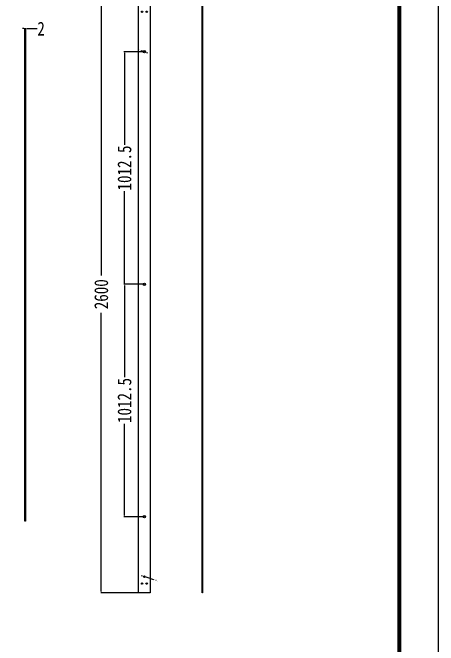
# Model space of a CAD drawing. Header units: inches. Extents: x 21247 to 41470, y -17428 to -10279.
# Drawn here: x 39617 to 41470, y -14416 to -11661 of the extents above; entities that cross this region are included whole.
import ezdxf

# ---------------------------------------------------------------- set-up
doc = ezdxf.new("R2010")
doc.units = ezdxf.units.IN
doc.header["$LTSCALE"] = 1.21
doc.header["$MEASUREMENT"] = 0
doc.header["$PDMODE"] = 3
doc.header["$PDSIZE"] = 0.3125
doc.layers.get('0').update_dxf_attribs({"linetype": 'CONTINUOUS'})
doc.layers.get('Defpoints').update_dxf_attribs({"linetype": 'CONTINUOUS'})
doc.layers.add('PUB_TITLE', color=4, linetype='CONTINUOUS')
doc.styles.get("Standard").update_dxf_attribs({"font": 'txt', "width": 0.8})
doc.dimstyles.new('001', dxfattribs={"dimscale": 2, "dimtxt": 2.5, "dimasz": 2.5, "dimexe": 1.25, "dimexo": 0, "dimtad": 0, "dimdsep": 46, "dimtxsty": 'Standard', "dimcen": 2.5, "dimclrd": 4, "dimclre": 4, "dimclrt": 3, "dimadec": 0, "dimazin": 0, "dimtfac": 1, "dimtmove": 0, "dimatfit": 3, "dimfxl": 1, "dimarcsym": 0})

# ---------------------------------------------------------------- blocks, each defined once
blk = doc.blocks.new('*D1007')
at = {"color": 4, "linetype": 'Continuous', "lineweight": -2, "transparency": 16777216}
for p, q in [((39665.7, -11730.7), (39660.7, -11730.7)), ((39670.7, -11734.7), (39670.7, -11728.2)), ((39670.7, -11730.7), (39672.7, -11730.7)), ((39672.7, -11734.7), (39672.7, -11728.2)), ((39677.7, -11730.7), (39723.6, -11730.7))]:
    blk.add_line(p, q, dxfattribs=at)
at = {"color": 4, "transparency": 16777216}
for points in [[(39665.7, -11729.9), (39665.7, -11731.5), (39670.7, -11730.7)], [(39677.7, -11729.9), (39677.7, -11731.5), (39672.7, -11730.7)]]:
    blk.add_solid(points, dxfattribs=at)
at = {"layer": 'Defpoints', "color": 0, "transparency": 16777216}
for p in [(39670.7, -11734.7), (39672.7, -11730.7), (39672.7, -11734.7)]:
    blk.add_point(p, dxfattribs=at)
at = {"color": 3, "transparency": 16777216, "insert": (39740.9, -11730.7), "char_height": 60, "attachment_point": 5}
blk.add_mtext('2', dxfattribs=at)
blk = doc.blocks.new('横梁')
at = {"color": 6}
blk.add_lwpolyline([(39485.6, -11427.8), (39535.6, -11427.8), (39535.6, -14027.8), (39485.6, -14027.8)], close=True, dxfattribs=at)
for centre, radius in [((39510.6, -11467.8), 3), ((39500.6, -11497.8), 3), ((39520.6, -11497.8), 3), ((39510.6, -11671.8), 5), ((39510.6, -12684.3), 5), ((39510.6, -13696.8), 5), ((39510.6, -13957.8), 3), ((39500.6, -13987.8), 3), ((39520.6, -13987.8), 3)]:
    blk.add_circle(centre, radius, dxfattribs=at)
blk = doc.blocks.new('*D1013')
at = {"color": 4, "linetype": 'Continuous', "lineweight": -2, "transparency": 16777216}
for p, q in [((40165.5, -11587.2), (40000.5, -11587.2)), ((40003, -11592.2), (40003, -12806)), ((40003, -14182.2), (40003, -12968.5)), ((40165.5, -14187.2), (40000.5, -14187.2))]:
    blk.add_line(p, q, dxfattribs=at)
at = {"color": 4, "transparency": 16777216}
for points in [[(40002.1, -11592.2), (40003.8, -11592.2), (40003, -11587.2)], [(40002.1, -14182.2), (40003.8, -14182.2), (40003, -14187.2)]]:
    blk.add_solid(points, dxfattribs=at)
at = {"layer": 'Defpoints', "color": 0, "transparency": 16777216}
for p in [(40165.5, -11587.2), (40003, -14187.2), (40165.5, -14187.2)]:
    blk.add_point(p, dxfattribs=at)
at = {"color": 3, "transparency": 16777216, "insert": (40003, -12887.2), "char_height": 60, "attachment_point": 5, "rotation": 90}
blk.add_mtext('2600', dxfattribs=at)
blk = doc.blocks.new('*D1014')
at = {"color": 4, "linetype": 'Continuous', "lineweight": -2, "transparency": 16777216}
for p, q in [((40190.5, -11831.2), (40101.6, -11831.2)), ((40104.1, -11836.2), (40104.1, -12236.2)), ((40104.1, -12838.7), (40104.1, -12438.7)), ((40190.5, -12843.7), (40101.6, -12843.7))]:
    blk.add_line(p, q, dxfattribs=at)
at = {"color": 4, "transparency": 16777216}
for points in [[(40103.3, -11836.2), (40104.9, -11836.2), (40104.1, -11831.2)], [(40103.3, -12838.7), (40104.9, -12838.7), (40104.1, -12843.7)]]:
    blk.add_solid(points, dxfattribs=at)
at = {"layer": 'Defpoints', "color": 0, "transparency": 16777216}
for p in [(40190.5, -11831.2), (40104.1, -12843.7), (40190.5, -12843.7)]:
    blk.add_point(p, dxfattribs=at)
at = {"color": 3, "transparency": 16777216, "insert": (40104.1, -12337.5), "char_height": 60, "attachment_point": 5, "rotation": 90}
blk.add_mtext('1012.5', dxfattribs=at)
blk = doc.blocks.new('*D1015')
at = {"color": 4, "linetype": 'Continuous', "lineweight": -2, "transparency": 16777216}
for p, q in [((40190.5, -12843.7), (40101.6, -12843.7)), ((40104.1, -12848.7), (40104.1, -13248.7)), ((40104.1, -13851.2), (40104.1, -13451.2)), ((40190.5, -13856.2), (40101.6, -13856.2))]:
    blk.add_line(p, q, dxfattribs=at)
at = {"color": 4, "transparency": 16777216}
for points in [[(40103.3, -12848.7), (40104.9, -12848.7), (40104.1, -12843.7)], [(40103.3, -13851.2), (40104.9, -13851.2), (40104.1, -13856.2)]]:
    blk.add_solid(points, dxfattribs=at)
at = {"layer": 'Defpoints', "color": 0, "transparency": 16777216}
for p in [(40190.5, -12843.7), (40104.1, -13856.2), (40190.5, -13856.2)]:
    blk.add_point(p, dxfattribs=at)
at = {"color": 3, "transparency": 16777216, "insert": (40104.1, -13350), "char_height": 60, "attachment_point": 5, "rotation": 90}
blk.add_mtext('1012.5', dxfattribs=at)
blk = doc.blocks.new('*D1016')
at = {"color": 4, "lineweight": -2, "transparency": 16777216}
for p, q in [((40176.5, -11826), (40181.2, -11827.8)), ((40195.2, -11832.9), (40185.9, -11829.5)), ((40199.9, -11834.7), (40204.6, -11836.4))]:
    blk.add_line(p, q, dxfattribs=at)
at = {"color": 4, "transparency": 16777216}
for points in [[(40181.5, -11827), (40180.9, -11828.5), (40185.9, -11829.5)], [(40200.2, -11833.9), (40199.6, -11835.5), (40195.2, -11832.9)]]:
    blk.add_solid(points, dxfattribs=at)
at = {"layer": 'Defpoints', "color": 0, "transparency": 16777216}
for p in [(40185.9, -11829.5), (40195.2, -11832.9)]:
    blk.add_point(p, dxfattribs=at)
at = {"color": 3, "transparency": 16777216, "insert": (40167.5, -11822.7), "char_height": 5, "attachment_point": 5, "rotation": 339.7797}
blk.add_mtext('3-∅10', dxfattribs=at)
blk = doc.blocks.new('*D1017')
at = {"color": 4, "lineweight": -2, "transparency": 16777216}
for p, q in [((40182.9, -14114.8), (40178.2, -14113.3)), ((40187.7, -14116.3), (40193.4, -14118.1)), ((40231.7, -14130.3), (40198.2, -14119.6))]:
    blk.add_line(p, q, dxfattribs=at)
at = {"color": 4, "transparency": 16777216}
for points in [[(40183.2, -14114), (40182.7, -14115.6), (40187.7, -14116.3)], [(40198.4, -14118.8), (40197.9, -14120.4), (40193.4, -14118.1)]]:
    blk.add_solid(points, dxfattribs=at)
at = {"layer": 'Defpoints', "color": 0, "transparency": 16777216}
for p in [(40187.7, -14116.3), (40193.4, -14118.1)]:
    blk.add_point(p, dxfattribs=at)
at = {"color": 3, "transparency": 16777216, "insert": (40239.9, -14132.8), "char_height": 5, "attachment_point": 5, "rotation": 342.4399}
blk.add_mtext('6-∅6', dxfattribs=at)

msp = doc.modelspace()

# ---------------------------------------------------------------- linework, layer by layer
at = {"color": 6}
for points in [[(40441.728, -11587.213), (40443.728, -11587.213), (40443.728, -14187.213), (40441.728, -14187.213)], [(39670.728, -11734.713), (39672.728, -11734.713), (39672.728, -13876.213), (39670.728, -13876.213)]]:
    msp.add_lwpolyline(points, close=True, dxfattribs=at)
at = {"layer": 'PUB_TITLE', "color": 7}
msp.add_lwpolyline([(31358.727, -17428.233), (41470.268, -17428.233), (41470.268, -10278.658), (31358.727, -10278.658)], close=True, dxfattribs=at)
at = {"layer": 'PUB_TITLE', "color": 7, "const_width": 17.023}
msp.add_lwpolyline([(31784.297, -17258.005), (41300.04, -17258.005), (41300.04, -10448.886), (31784.297, -10448.886)], close=True, dxfattribs=at)

# ---------------------------------------------------------------- block references
at = {"color": 3}
msp.add_blockref('横梁', (679.988, -159.388), dxfattribs=at)

# ---------------------------------------------------------------- dimensions: what is measured, and where the dimension line sits
at = {"color": 1}
for base, p1, p2, picture, middle in [((40002.959, -14187.213), (40165.546, -11587.213), (40165.546, -14187.213), '*D1013', (40002.959, -12887.213)), ((40104.1, -12843.713), (40190.546, -11831.213), (40190.546, -12843.713), '*D1014', (40104.1, -12337.463)), ((40104.1, -13856.213), (40190.546, -12843.713), (40190.546, -13856.213), '*D1015', (40104.1, -13349.963))]:
    dim = msp.add_linear_dim(base=base, p1=p1, p2=p2, angle=90, dimstyle='001', override={"dimtxt": 30, "dimdec": 1, "dimfxl": 1.25}, dxfattribs=at)
    dim.commit()
    dim.dimension.update_dxf_attribs({"geometry": picture, "text_midpoint": middle})
dim = msp.add_linear_dim(base=(39672.728, -11730.687), p1=(39670.728, -11734.713), p2=(39672.728, -11734.713), dimstyle='001', override={"dimtxt": 30, "dimdec": 1, "dimfxl": 1.25}, dxfattribs=at)
dim.commit()
dim.dimension.update_dxf_attribs({"geometry": '*D1007', "text_midpoint": (39740.853, -11730.687), "dimtype": 160})
at = {"color": 3}
dim = msp.add_diameter_dim_2p(p1=(40195.238, -11832.941), p2=(40185.854, -11829.484), text='3-<>', dimstyle='001', override={"dimfxl": 1.25}, dxfattribs=at)
dim.commit()
dim.dimension.update_dxf_attribs({"geometry": '*D1016', "text_midpoint": (40167.478, -11822.716)})
dim = msp.add_diameter_dim_2p(p1=(40187.686, -14116.307), p2=(40193.406, -14118.118), text='6-<>', dimstyle='001', override={"dimfxl": 1.25}, dxfattribs=at)
dim.commit()
dim.dimension.update_dxf_attribs({"geometry": '*D1017', "text_midpoint": (40239.933, -14132.841), "dimtype": 163})

doc.saveas('drawing.dxf')
